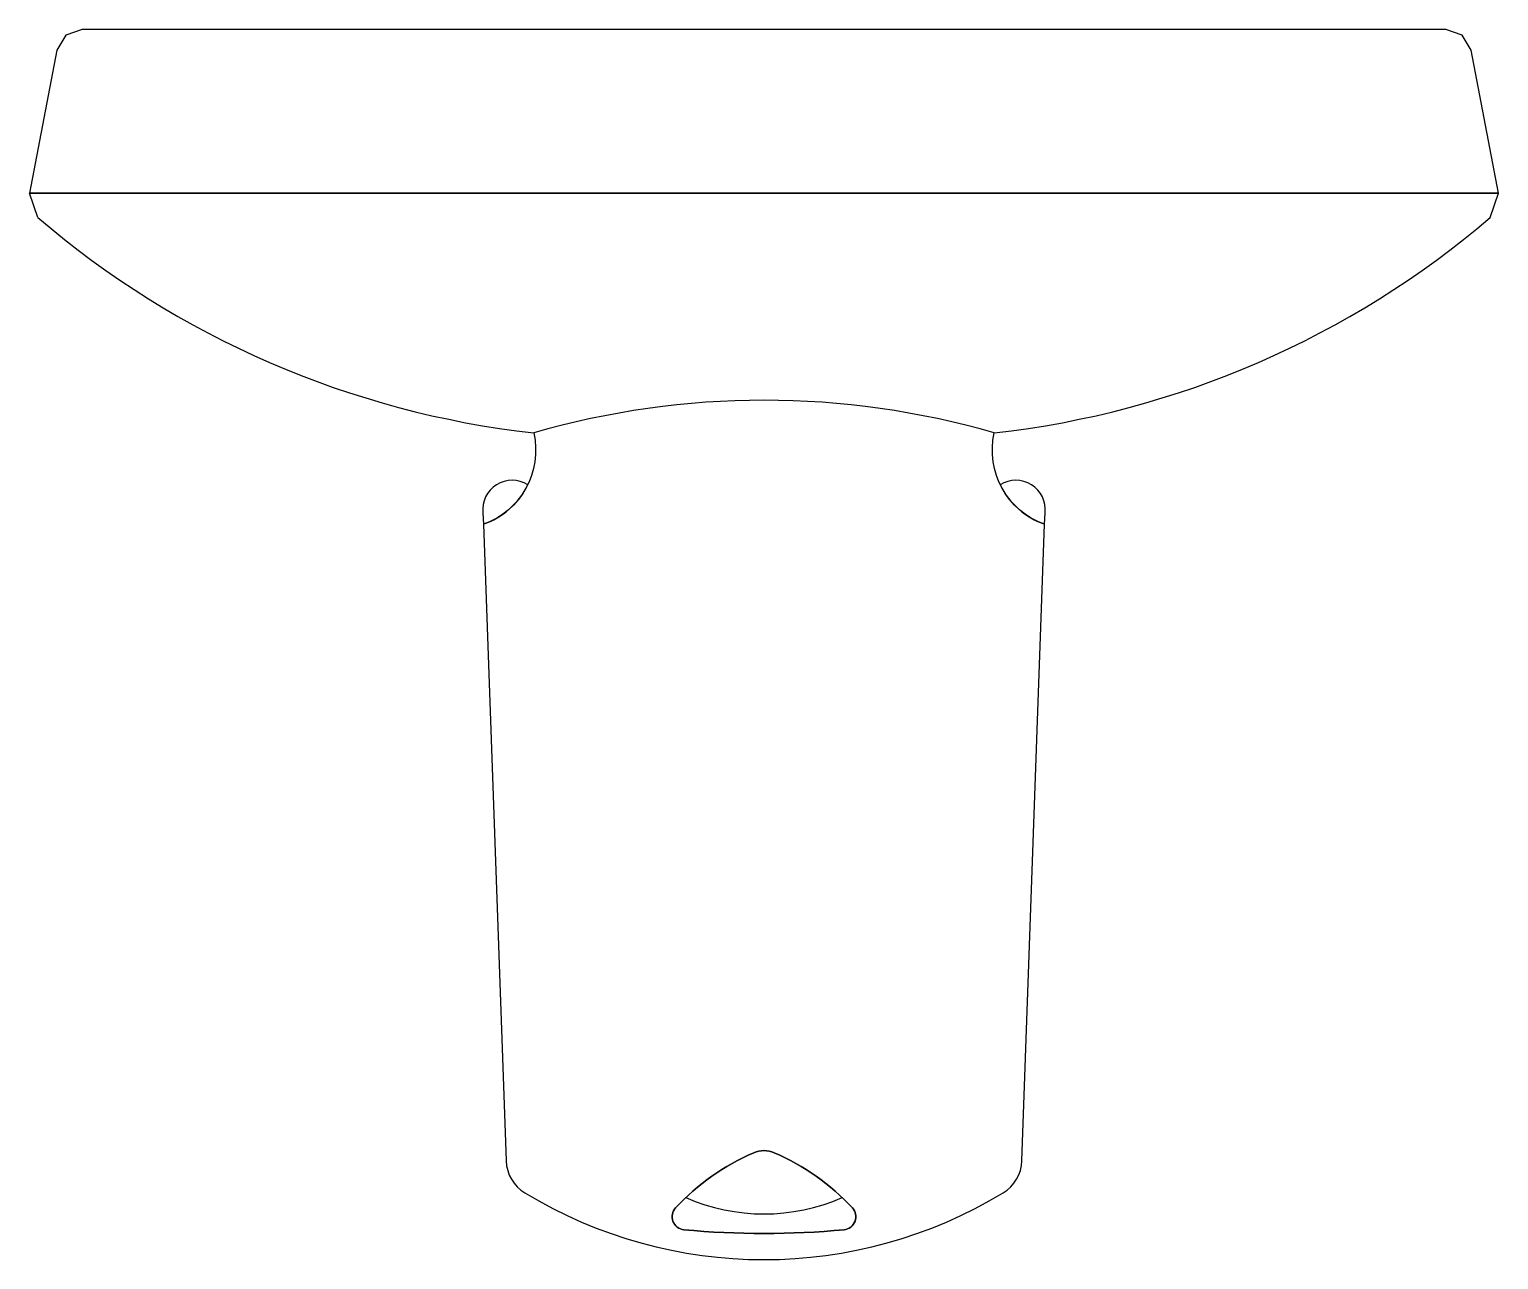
# Model space of a CAD drawing. Extents: x -509.031 to -508.476, y 434.853 to 435.318.
import ezdxf

# ---------------------------------------------------------------- set-up
doc = ezdxf.new("R2010")
doc.units = 0
doc.header["$LTSCALE"] = 0.5413882831117051
doc.header["$MEASUREMENT"] = 0
doc.linetypes.add('CONTINU', pattern=[0])
doc.layers.get('0').update_dxf_attribs({"linetype": 'CONTINUOUS'})

msp = doc.modelspace()

# ---------------------------------------------------------------- linework, layer by layer
at = {"linetype": 'CONTINUOUS'}
for p, q in [((-508.4758890795048, 435.2560790247419), (-509.0314386065412, 435.2560787503288)), ((-509.0282458353108, 435.2469210666794), (-509.0314386065412, 435.2560787503288)), ((-508.4790983581048, 435.2469068311353), (-508.4758889727938, 435.2560790247418))]:
    msp.add_line(p, q, dxfattribs=at)
at = {"linetype": 'CONTINUOUS', "flags": 128}
msp.add_lwpolyline([(-508.4758889727938, 435.2560790247418), (-508.4862950982813, 435.3101923100249), (-508.4896319450015, 435.315820422677), (-508.4957888960834, 435.318034502945), (-509.0115383515252, 435.3180344741331), (-509.0176952681919, 435.3158204137348), (-509.021032113164, 435.3101923455121), (-509.0314384998302, 435.2560787503286)], close=True, dxfattribs=at)
for points in [[(-508.6475535601589, 435.1309595107867, -0.3817630869245626), (-508.6665830217504, 435.1655148786614, 0.1416598681642022), (-508.8407442656642, 435.1655149379385, -0.3817627496405446), (-508.8597739056175, 435.1309595482111), (-508.8511884143446, 434.8903297559223, 0.251654683809041), (-508.8440651431482, 434.8782657474785, 0.2791032856341571), (-508.663262148068, 434.8782659395792, 0.2528874642919816), (-508.6561364548613, 434.8903982618515)], [(-508.8429816668121, 435.1459189829982, 0.6303507290523924), (-508.8599270403274, 435.1352515301435), (-508.8597739056175, 435.1309595482111, 0.1973517808948176)], [(-508.6643457580703, 435.145919073956, 0.197353010752676), (-508.6475535601589, 435.1309595107867), (-508.6474004551194, 435.1352507366259, 0.6303731765398598)], [(-508.7575258427026, 434.8934183861738, -0.2053921999408182), (-508.7498039453388, 434.893419313004, -0.1045922761268979), (-508.7202474638097, 434.8726199914164, -0.6214963233700427), (-508.7233884307474, 434.8643500270536, -0.04787022691930794), (-508.7839391560539, 434.8643499466187, -0.6235325339925278), (-508.7870814750367, 434.8726184971308, -0.1045911089041543)]]:
    msp.add_lwpolyline(points, format="xyb", close=True, dxfattribs=at)
at = {"linetype": 'CONTINU'}
for points in [[(-508.7575258427026, 434.8934183861738, 0.1046751033086544), (-508.7871012366781, 434.8725972403935)], [(-508.7498039454857, 434.8934193130669, 0.2053921956883378), (-508.7575258427026, 434.8934183861738)], [(-508.7202473155562, 434.872619832007, 0.1045929065897735), (-508.7498039454857, 434.8934193130669)], [(-508.7832620588408, 434.8764776553614, 0.2087125938391801), (-508.7240655128589, 434.876477671443)], [(-508.7871012366781, 434.8725972403935, 0.621488491324196), (-508.7839391560447, 434.8643499466178)], [(-508.723388526337, 434.8643500178807, 0.6214877760378678), (-508.7202473155562, 434.872619832007)], [(-508.7839391560447, 434.8643499466178, 0.04787015099355926), (-508.723388526337, 434.8643500178807)]]:
    msp.add_lwpolyline(points, format="xyb", dxfattribs=at)
at = {"linetype": 'CONTINUOUS'}
for centre, radius, start, end in [((-508.8020020438371, 435.5113872456867), 0.3480353617366411, 229.4538906479096, 263.608764648443), ((-508.7053255604511, 435.5113869888187), 0.3480352006473439, 276.3912908141099, 310.542538149267), ((-508.7536637462197, 434.8643247014596), 0.3135260362663743, 73.87425189177102, 106.1257091061063)]:
    msp.add_arc(centre, radius, start, end, dxfattribs=at)

doc.saveas('drawing.dxf')
